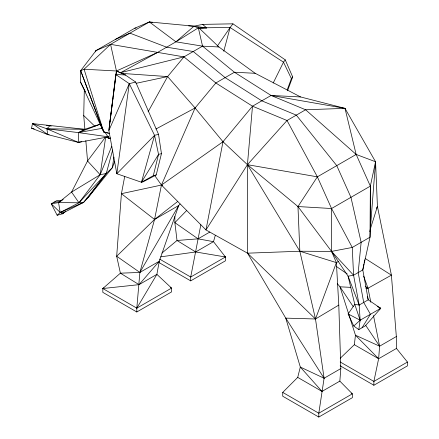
<?xml version="1.0" encoding="UTF-8"?>
<svg xmlns="http://www.w3.org/2000/svg" width="439" height="439" viewBox="0 0 439 439"><rect width="100%" height="100%" fill="white"/><g stroke="black" fill="none" stroke-linecap="round" stroke-linejoin="round"><path stroke-width="0.66" d="M103.039 129.505L101.936 127.886L80.677 70.69L96.015 50.589L134.806 28.195L149.359 21.95L175.924 41.826L202.549 46.15L234.426 72.248L271.082 95.461L300.578 96.948L344.988 108.356L375.554 161.755L370.346 186.131L370.022 237.197L362.795 269.919L368.244 299.821L380.734 308.337L365.253 325.908L358.822 329.618L353.779 326.023L348.122 313.929L354.761 304.342L348.083 276.191L331.555 251.399L297.971 206.549L247.426 164.685L222.996 141.737L195.086 107.983L167.616 76.578L122.102 73.423L116.445 70.981L84.085 69.23L80.677 70.69L80.556 82.12L103.725 131.974L109.607 133.637M84.864 129.104L83.717 115.534L84.321 89.638M180.089 204.031L178.733 205.496L159.269 261.243L156.888 274.359L139.059 284.653L120.396 273.179L116.675 256.239L121.427 193.687L161.448 185.049L222.996 141.737L252.496 106.194L271.082 95.461L305.615 109.766L356.155 154.44L375.554 161.755L370.346 229.004L370.022 237.197L352.248 247.459L331.555 251.399L299.842 251.229L247.525 253.182L205.968 229.937L161.448 185.049L154.775 175.605M252.496 106.194L247.426 164.685L247.525 253.182L285.751 318.127L300.309 367.053L297.719 377.392L282.732 392.4L282.732 396.225L318.802 417.05L352.363 397.674L352.363 393.849L339.841 381.123L340.823 368.584L338.793 305.094L336.389 262.626L331.555 251.399L331.555 208.525L317.364 176.84L287.024 120.5L252.496 106.194L215.84 82.982L183.957 56.883L110.568 44.344L96.015 50.589L95.417 51.802L96.015 50.589M375.554 161.755L377.425 206.434L391.401 275.16L396.34 336.532L396.461 348.434L407.441 362.049L407.441 365.874L373.88 385.25L373.88 381.425L378.632 358.729L379.614 346.19L373.479 315.542M136.814 308.151L156.888 274.359L171.561 288.088L136.814 308.151L102.814 288.522L139.059 284.653L159.269 261.243L139.871 272.438L120.396 273.179L102.814 288.522L102.814 292.352L136.814 311.981L136.814 308.151L139.871 272.438L154.55 219.456L161.448 185.049L195.086 107.983L215.84 82.982L234.426 72.248L255.18 73.291L300.578 96.948M340.241 358.262L354.339 344.703L355.458 335.215L339.989 286.815L337.355 283.698M188.638 25.896L194.027 26.186L202.615 24.381L206.703 27.942L194.027 26.186L149.359 21.95L110.568 44.344L116.445 70.981L108.872 130.531L116.818 173.74L141.446 182.234L143.224 181.784L156.218 174.92L161.459 153.634L158.528 134.318L135.673 82.044L125.269 74.959L120.752 72.627L157.338 52.559L175.924 41.826L198.335 27.838L230.107 27.52L283.495 62.168L291.381 78.625L287.177 89.935M122.102 73.423L125.269 74.959L115.797 74.504L108.872 130.531L129.28 83.679L135.673 82.044M109.915 122.042L113.01 97.853M113.18 96.509L113.438 94.495M113.613 93.15L115.243 80.386M115.419 79.042L115.671 77.028M115.847 75.684L116.445 70.981L157.338 52.559M115.797 74.504L129.28 83.679L116.818 173.74L154.555 135.338L158.528 134.318M358.822 329.618L360.139 320.223L359.179 305.056L353.582 275.237L352.248 247.459L331.555 208.525L297.971 206.549L299.842 251.229L315.493 318.988L324.092 378.242L318.802 413.225L318.802 417.05M113.904 156.997L112.373 167.687L88.234 197.429L83.602 202.379L64.643 212.18L62.442 213.809L57.158 215.269L51.242 203.784L56.549 200.716L61.926 200.316M105.623 137.451L100.18 174.722L78.971 202.774L60.192 212.471L57.158 215.269M363.909 263.883L362.795 269.919L353.582 275.237L348.083 276.191L359.179 305.056L368.244 299.821L367.289 296.534M364.156 262.538L364.65 259.855M369.852 231.688L370.346 229.004L377.425 206.434L376.525 208.256M124.736 176.33L121.427 193.687L154.55 219.456L178.733 205.496L139.871 272.438L116.675 256.239L154.55 219.456L177.806 201.397M222.996 141.737L205.968 229.937L247.426 164.685L287.024 120.5L305.615 109.766L344.988 108.356L345.416 109.657M49.108 134.751L47.758 134.586L32.459 123.611L46.863 128.797L78.416 132.6L108.312 136.831L78.416 142.423L47.758 134.586L31.559 128.232L32.459 123.611L84.771 129.302L100.257 124.133M200.826 224.784L190.702 277.036L190.702 280.867L158.463 262.253M154.555 135.338L141.446 182.234L153.304 175.666L158.55 154.38L154.555 135.338L129.28 83.679M223.769 51.242L230.107 27.52L232.95 23.827L285.262 59.874L292.676 76.946L287.54 90.763M112.658 149.94L106.276 173.482L88.234 197.429L87.037 198.044M215.302 235.299L213.513 241.669L195.679 251.964L160.734 256.848M338.705 261.293L336.389 262.626L315.493 318.988L285.751 318.127L324.092 378.242L340.823 368.584M114.771 161.332L112.373 167.687L106.276 173.482L78.971 202.774L58.563 202.593L51.242 203.784L60.192 212.471L62.442 213.809L63.392 212.888L62.442 213.809M111.775 146.22L100.18 174.722L71.579 192.068L58.563 202.593L60.192 212.471L64.643 212.18L65.532 211.208M273.195 83.037L283.495 62.168L285.262 59.874M148.097 111.819L167.616 76.578L183.957 56.883L202.549 46.15L218.896 46.973L255.18 73.291M141.446 182.234L158.55 154.38L161.459 153.634M362.038 327.763L370.434 314.28L363.711 302.438L358.191 272.575L361.138 242.328L350.948 197.325L336.762 165.64L296.32 115.133L261.787 100.827L225.13 77.615L193.253 51.517L166.628 47.192L129.96 33.15L115.408 39.389M297.971 206.549L317.364 176.84L356.155 154.44L344.988 108.356L271.082 95.461M217.316 46.095L230.107 27.52M105.316 137.314L87.553 160.992L71.579 192.068L78.971 202.774L83.602 202.379L106.276 173.482L100.18 174.722L87.553 160.992L85.835 140.639M291.381 78.625L292.676 76.946M186.679 210.495L174.859 222.644L177.021 240.484L195.679 251.964L225.448 256.974L225.448 260.804L190.702 280.867M51.187 126.196L49.909 125.724L46.863 128.797L47.758 134.586M110.568 44.344L84.085 69.23L103.725 131.974L108.406 132.951M353.779 326.023L360.139 320.223L380.734 308.337L377.238 306.427M175.924 41.826L194.027 26.186L199.685 28.628L218.896 46.973M161.914 253.073L177.021 240.484L198.06 238.843L213.513 241.669L225.448 256.974L190.702 277.036L159.637 259.103M61.109 201.007L63.221 199.306M379.625 309.089L380.734 308.337L379.532 307.706M338.793 305.094L315.493 318.988L247.525 253.182M110.452 138.011L109.278 138.686L106.315 137.094M58.563 202.593L60.582 201.43L53.898 202.253M102.814 288.522L103.994 287.841M209.815 232.061L198.06 238.843L174.859 222.644L174.859 216.526M136.814 311.981L171.561 291.913L171.561 288.088L170.392 287.413M331.555 208.525L370.346 186.131L356.155 154.44M396.461 348.434L378.632 358.729L355.458 335.215L379.614 346.19L396.34 336.532M297.719 377.392L322.012 391.418L339.841 381.123M407.441 362.049L373.88 381.425L340.176 361.966M365.961 288.121L368.008 288.225L391.401 275.16L365.166 258.472M110.408 138.071L109.278 138.686L104.509 131.667M155.927 129.017L195.086 107.983M60.192 212.471L83.602 202.379L82.34 202.813M100.921 123.946L78.416 132.6L78.416 142.423L81.736 141.616M79.635 141.989L78.416 142.423L46.863 128.797L84.771 129.302L78.416 132.6L102.243 128.309M153.304 175.666L156.218 174.92M120.752 72.627L183.957 56.883M136.101 83.317L167.616 76.578M134.806 28.195L136.145 28.063M199.685 28.628L206.703 27.942M202.615 24.381L232.95 23.827M350.926 287.364L339.989 286.815L353.197 306.609M46.529 125.538L49.909 125.724M359.179 305.056L354.761 304.342L360.139 320.223L348.122 313.929M317.364 176.84L247.426 164.685L299.842 251.229L336.389 262.626M149.359 21.95L152.596 22.603M32.459 123.611L33.781 123.968M31.559 128.232L34.165 128.956M116.445 70.981L125.269 74.959M324.092 378.242L300.309 367.053L322.012 391.418M161.448 185.049L162.639 185.719M224.28 256.299L225.448 256.974M354.339 344.703L378.632 358.729M340.176 365.791L373.88 385.25M351.184 393.163L352.363 393.849L318.802 413.225L282.732 392.4M336.559 266.599L347.227 273.936M365.199 286.294L368.008 288.225L370.812 302.219M83.717 115.534L94.961 126.388M331.555 251.399L353.582 275.237M365.649 325.266L379.614 346.19M80.556 82.12L85.501 91.85M108.043 136.255L109.278 138.686L108.79 137.407M80.677 70.69L103.725 131.974M363.64 276.131L368.008 288.225M198.335 27.838L202.549 46.15M370.346 186.131L370.346 229.004"/></g></svg>
